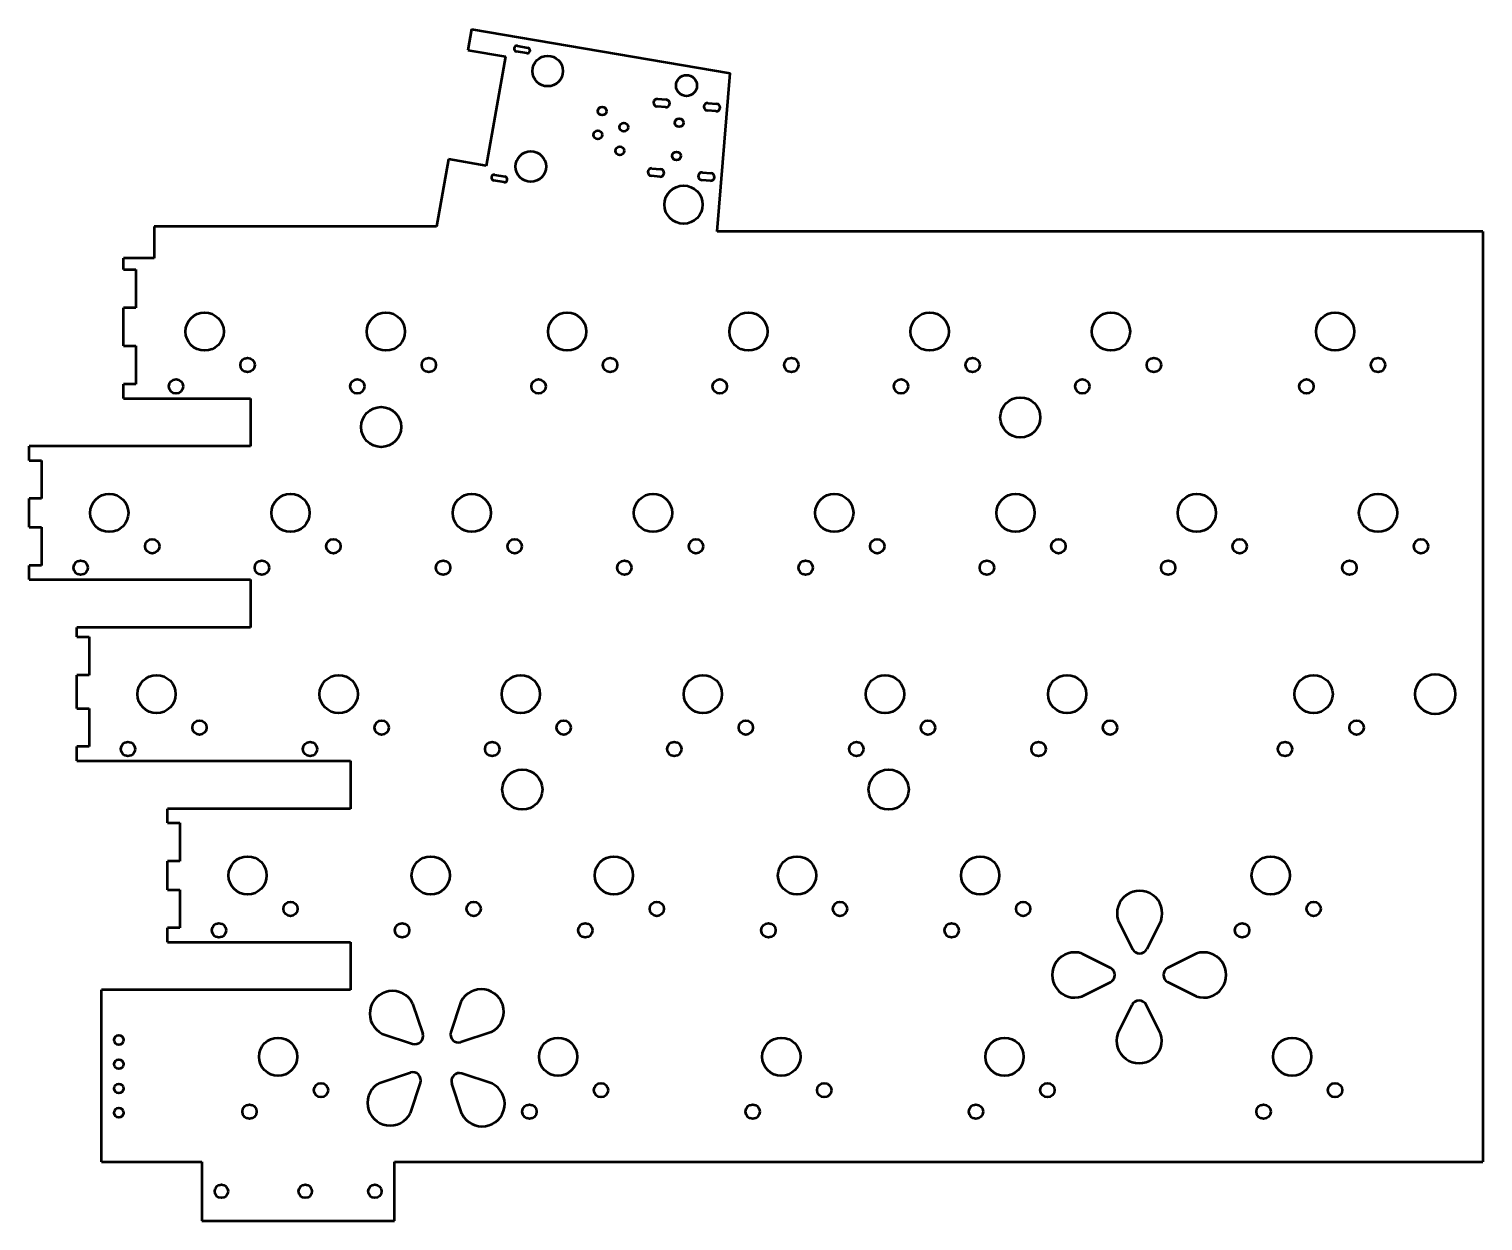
# Model space of a CAD drawing. Header units: millimetres. Extents: x 32 to 184, y 104 to 229.
import ezdxf

# ---------------------------------------------------------------- set-up
doc = ezdxf.new("R2010")
doc.units = ezdxf.units.MM
doc.layers.add('Visible Edges(PEC)', color=7, linetype='Continuous', lineweight=50)

msp = doc.modelspace()

# ---------------------------------------------------------------- linework, layer by layer
at = {"layer": 'Visible Edges(PEC)'}
for p, q in [((78.01, 229.38), (77.62, 227.18)), ((78.01, 229.38), (105.12, 224.76)), ((77.62, 227.18), (81.56, 226.49)), ((82.82, 227.62), (83.91, 227.43)), ((81.56, 226.49), (79.55, 215.06)), ((83.8, 226.84), (82.72, 227.03)), ((103.77, 208.18), (105.12, 224.76)), ((98.36, 221.19), (97.46, 221.26)), ((97.52, 222.06), (98.42, 221.99)), ((102.81, 221.63), (103.7, 221.56)), ((103.64, 220.76), (102.74, 220.83)), ((75.61, 215.76), (74.36, 208.68)), ((79.55, 215.06), (75.61, 215.76)), ((81.42, 213.33), (80.34, 213.52)), ((80.44, 214.11), (81.52, 213.92)), ((97.76, 213.91), (96.87, 213.99)), ((96.93, 214.78), (97.83, 214.71)), ((103.05, 213.48), (102.15, 213.56)), ((102.21, 214.35), (103.11, 214.28)), ((44.74, 208.68), (44.74, 205.38)), ((74.36, 208.68), (44.74, 208.68)), ((184.04, 208.18), (103.77, 208.18)), ((184.04, 208.18), (184.04, 110.68)), ((44.74, 205.38), (41.54, 205.38)), ((41.54, 204.18), (41.54, 205.38)), ((41.54, 204.18), (42.84, 204.18)), ((42.84, 204.18), (42.84, 200.18)), ((42.84, 200.18), (41.54, 200.18)), ((41.54, 196.18), (41.54, 200.18)), ((41.54, 196.18), (42.84, 196.18)), ((42.84, 196.18), (42.84, 192.18)), ((42.84, 192.18), (41.54, 192.18)), ((41.54, 190.68), (41.54, 192.18)), ((41.54, 190.68), (54.84, 190.68)), ((54.84, 190.68), (54.84, 185.68)), ((54.84, 185.68), (31.64, 185.68)), ((31.64, 184.18), (31.64, 185.68)), ((31.64, 184.18), (32.94, 184.18)), ((32.94, 184.18), (32.94, 180.18)), ((32.94, 180.18), (31.64, 180.18)), ((31.64, 177.18), (31.64, 180.18)), ((31.64, 177.18), (32.94, 177.18)), ((32.94, 177.18), (32.94, 173.18)), ((32.94, 173.18), (31.64, 173.18)), ((31.64, 171.68), (31.64, 173.18)), ((31.64, 171.68), (54.84, 171.68)), ((54.84, 171.68), (54.84, 166.68)), ((54.84, 166.68), (36.64, 166.68)), ((36.64, 165.68), (36.64, 166.68)), ((36.64, 165.68), (37.94, 165.68)), ((37.94, 165.68), (37.94, 161.68)), ((37.94, 161.68), (36.64, 161.68)), ((36.64, 158.18), (36.64, 161.68)), ((36.64, 158.18), (37.94, 158.18)), ((37.94, 158.18), (37.94, 154.18)), ((37.94, 154.18), (36.64, 154.18)), ((36.64, 152.68), (36.64, 154.18)), ((36.64, 152.68), (65.34, 152.68)), ((65.34, 152.68), (65.34, 147.68)), ((65.34, 147.68), (46.14, 147.68)), ((46.14, 146.18), (46.14, 147.68)), ((46.14, 146.18), (47.44, 146.18)), ((47.44, 146.18), (47.44, 142.18)), ((47.44, 142.18), (46.14, 142.18)), ((46.14, 139.18), (46.14, 142.18)), ((46.14, 139.18), (47.44, 139.18)), ((47.44, 139.18), (47.44, 135.18)), ((145.8, 135.96), (147.3, 132.96)), ((150.3, 135.96), (148.8, 132.96)), ((47.44, 135.18), (46.14, 135.18)), ((46.14, 133.68), (46.14, 135.18)), ((46.14, 133.68), (65.34, 133.68)), ((65.34, 133.68), (65.34, 128.68)), ((142, 132.5), (145, 131)), ((154, 132.5), (151, 131)), ((65.34, 128.68), (39.24, 128.68)), ((39.24, 110.68), (39.24, 128.68)), ((142, 128), (145, 129.5)), ((154, 128), (151, 129.5)), ((71.84, 127.27), (72.9, 124.09)), ((76.91, 127.45), (75.85, 124.26)), ((145.75, 124.12), (147.25, 127.12)), ((150.25, 124.12), (148.75, 127.12)), ((68.66, 124.09), (71.84, 123.03)), ((80.09, 124.26), (76.91, 123.2)), ((68.42, 118.96), (71.61, 120.02)), ((71.61, 115.78), (72.67, 118.96)), ((80.18, 118.87), (77, 119.93)), ((77, 115.69), (75.94, 118.87)), ((39.24, 110.68), (49.74, 110.68)), ((49.74, 110.68), (49.74, 104.48)), ((69.94, 104.48), (69.94, 110.68)), ((69.94, 110.68), (184.04, 110.68)), ((49.74, 104.48), (69.94, 104.48))]:
    msp.add_line(p, q, dxfattribs=at)
for centre, radius in [((86, 224.98), 1.6), ((100.55, 223.46), 1.1), ((91.71, 220.79), 0.45), ((93.99, 219.11), 0.45), ((99.78, 219.57), 0.45), ((91.26, 218.29), 0.45), ((84.23, 214.97), 1.6), ((93.55, 216.61), 0.45), ((99.49, 216.08), 0.45), ((100.24, 210.98), 2), ((50.04, 197.68), 2), ((69.04, 197.68), 2), ((88.04, 197.68), 2), ((107.04, 197.68), 2), ((126.04, 197.68), 2), ((145.04, 197.68), 2), ((168.54, 197.68), 2), ((54.54, 194.18), 0.75), ((73.54, 194.18), 0.75), ((92.54, 194.18), 0.75), ((111.54, 194.18), 0.75), ((130.54, 194.18), 0.75), ((149.54, 194.18), 0.75), ((173.04, 194.18), 0.75), ((47.04, 191.93), 0.75), ((66.04, 191.93), 0.75), ((85.04, 191.93), 0.75), ((104.04, 191.93), 0.75), ((123.04, 191.93), 0.75), ((142.04, 191.93), 0.75), ((165.54, 191.93), 0.75), ((135.54, 188.68), 2.1), ((68.54, 187.68), 2.1), ((40.04, 178.68), 2), ((59.04, 178.68), 2), ((78.04, 178.68), 2), ((97.04, 178.68), 2), ((116.04, 178.68), 2), ((135.04, 178.68), 2), ((154.04, 178.68), 2), ((173.04, 178.68), 2), ((44.54, 175.18), 0.75), ((63.54, 175.18), 0.75), ((82.54, 175.18), 0.75), ((101.54, 175.18), 0.75), ((120.54, 175.18), 0.75), ((139.54, 175.18), 0.75), ((158.54, 175.18), 0.75), ((177.54, 175.18), 0.75), ((37.04, 172.93), 0.75), ((56.04, 172.93), 0.75), ((75.04, 172.93), 0.75), ((94.04, 172.93), 0.75), ((113.04, 172.93), 0.75), ((132.04, 172.93), 0.75), ((151.04, 172.93), 0.75), ((170.04, 172.93), 0.75), ((45, 159.68), 2), ((64.09, 159.68), 2), ((83.18, 159.68), 2), ((102.27, 159.68), 2), ((121.36, 159.68), 2), ((140.45, 159.68), 2), ((166.29, 159.68), 2), ((179.04, 159.68), 2.1), ((49.5, 156.18), 0.75), ((68.59, 156.18), 0.75), ((87.68, 156.18), 0.75), ((106.77, 156.18), 0.75), ((125.86, 156.18), 0.75), ((144.95, 156.18), 0.75), ((170.79, 156.18), 0.75), ((42, 153.93), 0.75), ((61.09, 153.93), 0.75), ((80.18, 153.93), 0.75), ((99.27, 153.93), 0.75), ((118.36, 153.93), 0.75), ((137.45, 153.93), 0.75), ((163.29, 153.93), 0.75), ((83.34, 149.68), 2.1), ((121.74, 149.68), 2.1), ((54.54, 140.68), 2), ((73.74, 140.68), 2), ((92.94, 140.68), 2), ((112.14, 140.68), 2), ((131.34, 140.68), 2), ((161.79, 140.68), 2), ((59.04, 137.18), 0.75), ((78.24, 137.18), 0.75), ((97.44, 137.18), 0.75), ((116.64, 137.18), 0.75), ((135.84, 137.18), 0.75), ((166.29, 137.18), 0.75), ((51.54, 134.93), 0.75), ((70.74, 134.93), 0.75), ((89.94, 134.93), 0.75), ((109.14, 134.93), 0.75), ((128.34, 134.93), 0.75), ((158.79, 134.93), 0.75), ((41.04, 123.44), 0.5), ((57.74, 121.68), 2), ((87.09, 121.68), 2), ((110.49, 121.68), 2), ((133.89, 121.68), 2), ((164.04, 121.68), 2), ((41.04, 120.9), 0.5), ((62.24, 118.18), 0.75), ((91.59, 118.18), 0.75), ((114.99, 118.18), 0.75), ((138.39, 118.18), 0.75), ((168.54, 118.18), 0.75), ((41.04, 118.36), 0.5), ((41.04, 115.82), 0.5), ((54.74, 115.93), 0.75), ((84.09, 115.93), 0.75), ((107.49, 115.93), 0.75), ((130.89, 115.93), 0.75), ((161.04, 115.93), 0.75), ((51.79, 107.58), 0.7), ((60.59, 107.58), 0.7), ((67.89, 107.58), 0.7)]:
    msp.add_circle(centre, radius, dxfattribs=at)
for centre, radius, start, end in [((82.77, 227.33), 0.3, 80, 260), ((83.85, 227.14), 0.3, 260, 80), ((97.49, 221.66), 0.4, 85.34, 265.34), ((98.39, 221.59), 0.4, 265.34, 85.34), ((102.77, 221.23), 0.4, 85.34, 265.34), ((103.67, 221.16), 0.4, 265.34, 85.34), ((80.39, 213.82), 0.3, 80, 260), ((81.47, 213.62), 0.3, 260, 80), ((96.9, 214.39), 0.4, 85.34, 265.34), ((97.8, 214.31), 0.4, 265.34, 85.34), ((102.18, 213.96), 0.4, 85.34, 265.34), ((103.08, 213.88), 0.4, 265.34, 85.34), ((148.05, 136.71), 2.37, 341.5651, 198.4349), ((141.25, 130.25), 2.37, 71.5651, 288.4349), ((148.05, 133.36), 0.85, 208.0725, 331.9275), ((154.75, 130.25), 2.37, 251.5651, 108.4349), ((144.6, 130.25), 0.85, 298.0725, 61.9275), ((151.4, 130.25), 0.85, 118.0725, 241.9275), ((69.72, 126.21), 2.37, 26.5651, 243.4349), ((79.03, 126.39), 2.37, 296.5651, 153.4349), ((148, 126.72), 0.85, 28.0725, 151.9275), ((72.09, 123.85), 0.85, 253.0725, 16.9275), ((76.66, 124.02), 0.85, 163.0725, 286.9275), ((148, 123.37), 2.37, 161.5651, 18.4349), ((69.48, 116.84), 2.37, 116.5651, 333.4349), ((71.85, 119.21), 0.85, 343.0725, 106.9275), ((76.75, 119.12), 0.85, 73.0725, 196.9275), ((79.12, 116.75), 2.37, 206.5651, 63.4349)]:
    msp.add_arc(centre, radius, start, end, dxfattribs=at)

doc.saveas('drawing.dxf')
